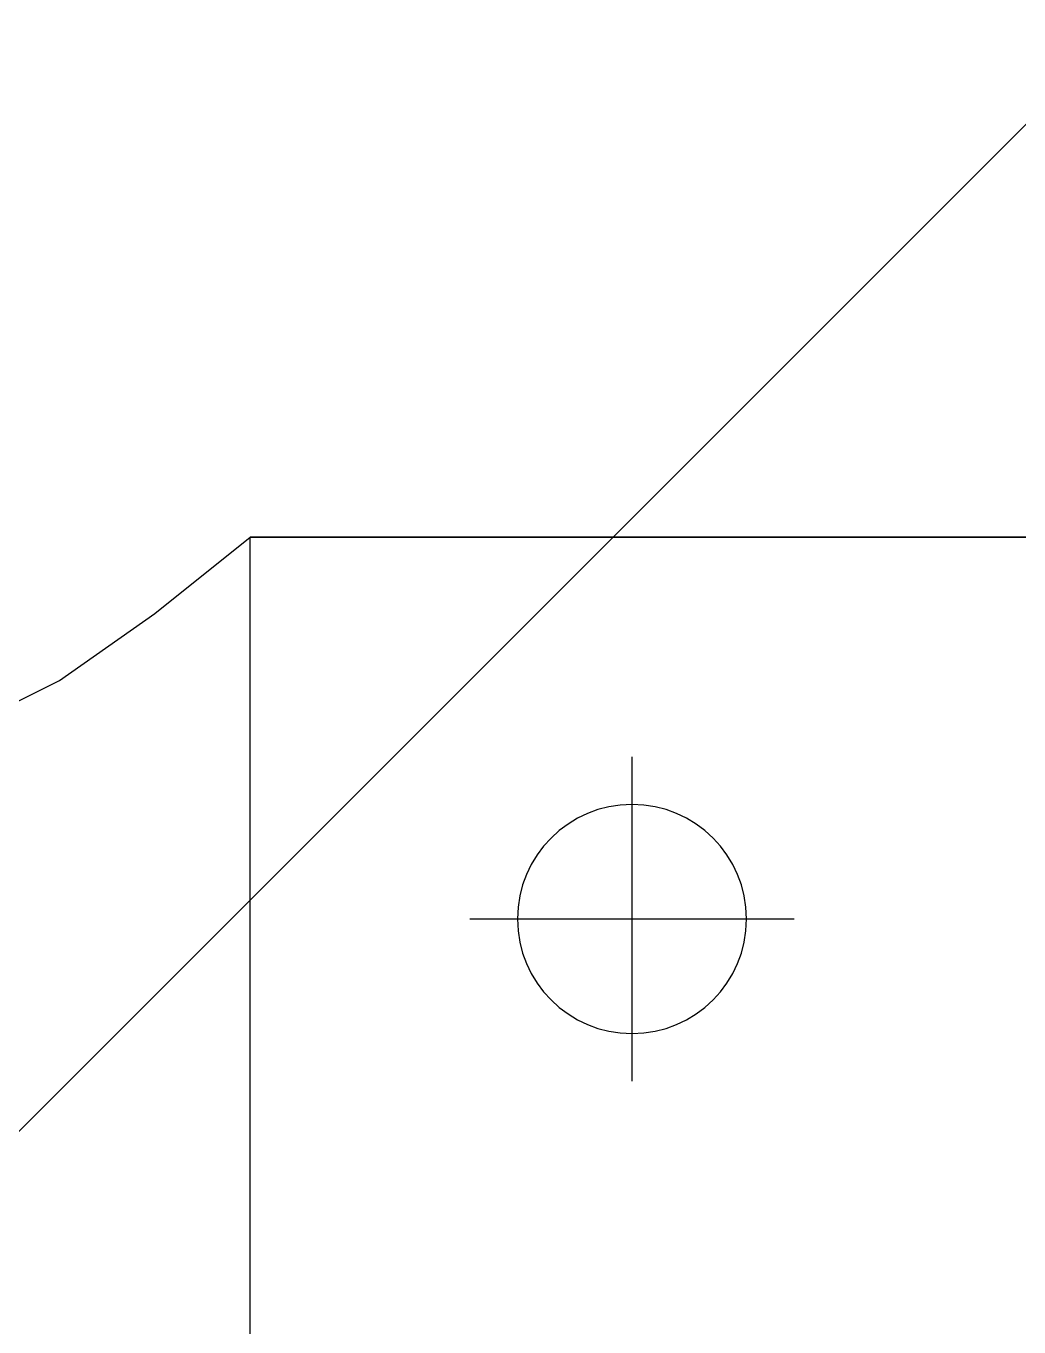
# Model space of a CAD drawing. Extents: x -668440 to 1010955, y -1678500 to 210463.
# Drawn here: x -630714 to -629674, y -896996 to -895633 of the extents above; entities that cross this region are included whole.
import ezdxf

# ---------------------------------------------------------------- set-up
doc = ezdxf.new("R2010")
doc.units = 0
doc.header["$MEASUREMENT"] = 0
doc.layers.get('0').update_dxf_attribs({"color": 3, "linetype": 'CONTINUOUS'})
doc.layers.add('00_ADDL', color=253, linetype='CONTINUOUS', plot=False)
for name, color, linetype in [('BOLT', 4, 'CONTINUOUS'), ('C400-R22-6M22_d', 7, 'CONTINUOUS'), ('chole', 7, 'CONTINUOUS'), ('cwr_d', 7, 'CONTINUOUS')]:
    doc.layers.add(name, color=color, linetype=linetype)

# ---------------------------------------------------------------- blocks, each defined once
blk = doc.blocks.new('剛接合部C1Y')
at = {"layer": '00_ADDL'}
blk.add_line((-228970.77238, -393132.59222), (-230770.77238, -394932.59222), dxfattribs=at)
at = {"layer": 'BOLT'}
for p, q in [((-230077.77238, -394298.59222), (-230077.77238, -394264.59222)), ((-230094.77238, -394281.59222), (-230060.77238, -394281.59222))]:
    blk.add_line(p, q, dxfattribs=at)
at = {"layer": 'C400-R22-6M22_d'}
for p, q in [((-230127.77238, -394249.59222), (-230117.77238, -394241.59222)), ((-229917.77238, -394241.59222), (-230117.77238, -394241.59222)), ((-230137.77238, -394256.59222), (-230127.77238, -394249.59222)), ((-230147.77238, -394261.59222), (-230137.77238, -394256.59222))]:
    blk.add_line(p, q, dxfattribs=at)
at = {"layer": 'C400-R22-6M22_d', "extrusion": (0, 6.12323e-17, -1)}
blk.add_circle((230077.77238, -394281.59222), 12, dxfattribs=at)
at = {"layer": 'chole', "extrusion": (0, 6.12323e-17, -1)}
blk.add_circle((230077.77238, -394281.59222), 12, dxfattribs=at)
at = {"layer": 'cwr_d'}
for p, q in [((-230117.77238, -394241.59222), (-229917.77238, -394241.59222)), ((-230117.77238, -394381.59222), (-230117.77238, -394241.59222))]:
    blk.add_line(p, q, dxfattribs=at)
at = {"layer": 'cwr_d', "extrusion": (0, 6.12323e-17, -1)}
blk.add_circle((230077.77238, -394281.59222), 12, dxfattribs=at)

msp = doc.modelspace()

# ---------------------------------------------------------------- block references
at = {"xscale": 10, "yscale": 10, "zscale": 10}
msp.add_blockref('剛接合部C1Y', (1670698.6842, 3046247.35843, 5600), dxfattribs=at)

doc.saveas('drawing.dxf')
